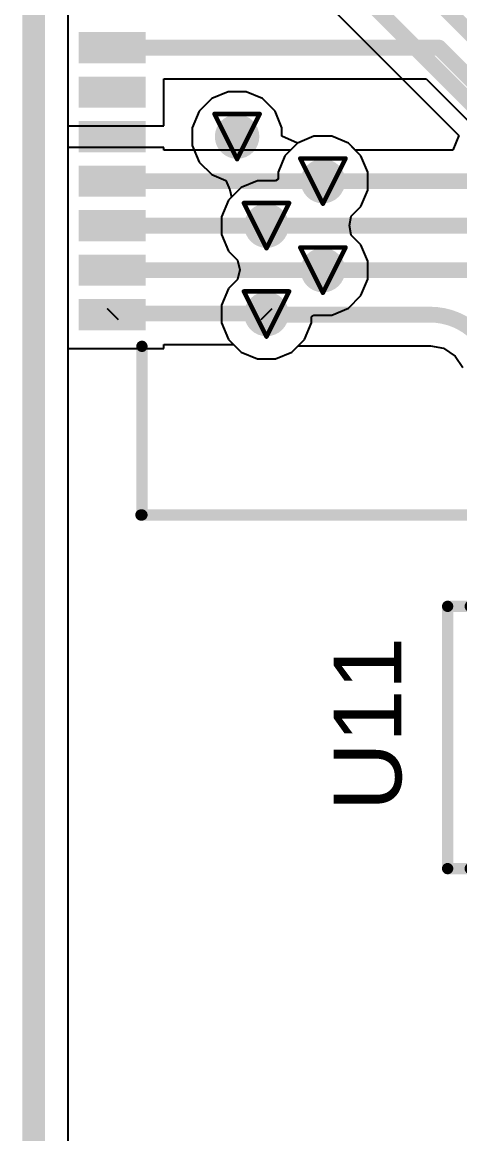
# Model space of a CAD drawing. Header units: inches. Extents: x 0 to 5359, y 0 to 5098.
# Drawn here: x -0.13 to 4.79, y 51.05 to 63.53 of the extents above; entities that cross this region are included whole.
import ezdxf

# ---------------------------------------------------------------- set-up
doc = ezdxf.new("R2010")
doc.units = ezdxf.units.IN
for name, color, linetype in [('Board Outline', 216, 'Continuous'), ('Bottom Layer', 5, 'Continuous'), ('Bottom Overlay', 54, 'Continuous'), ('Bottom Paste', 16, 'Continuous'), ('Bottom Solder', 6, 'Continuous'), ('Drill Drawing', 1, 'Continuous'), ('Layer 1', 16, 'Continuous'), ('Layer 2', 76, 'Continuous'), ('Top Layer', 1, 'Continuous'), ('Top Overlay', 2, 'Continuous'), ('Top Paste', 8, 'Continuous'), ('Top Solder', 216, 'Continuous'), ('Via Holes', 16, 'Continuous')]:
    doc.layers.add(name, color=color, linetype=linetype)
doc.styles.add('Arial', font='', dxfattribs={"height": 0.2})
doc.styles.get('Arial').set_extended_font_data('Arial')

# ---------------------------------------------------------------- blocks, each defined once
blk = doc.blocks.new('10_MSOP_32')
at = {"layer": 'Top Layer'}
for points in [[(-2.90000055, 1.15000024), (-1.50000081, 1.15000024), (-1.50000081, 0.8500008399999999), (-2.90000055, 0.8500008399999999)], [(1.50000081, 1.15000024), (2.90000055, 1.15000024), (2.90000055, 0.8500008399999999), (1.50000081, 0.8500008399999999)], [(-2.90000055, 0.65000124), (-1.50000081, 0.65000124), (-1.50000081, 0.35000184), (-2.90000055, 0.35000184)], [(1.50000081, 0.6499986999999999), (2.90000055, 0.6499986999999999), (2.90000055, 0.3499993), (1.50000081, 0.3499993)], [(-2.90000055, 0.1499997), (-1.50000081, 0.1499997), (-1.50000081, -0.1499997), (-2.90000055, -0.1499997)], [(1.50000081, 0.1499997), (2.90000055, 0.1499997), (2.90000055, -0.1499997), (1.50000081, -0.1499997)], [(-2.90000055, -0.3499993), (-1.50000081, -0.3499993), (-1.50000081, -0.6499986999999999), (-2.90000055, -0.6499986999999999)], [(1.50000081, -0.35000184), (2.90000055, -0.35000184), (2.90000055, -0.65000124), (1.50000081, -0.65000124)], [(-2.90000055, -0.8500008399999999), (-1.50000081, -0.8500008399999999), (-1.50000081, -1.15000024), (-2.90000055, -1.15000024)], [(1.50000081, -0.8500008399999999), (2.90000055, -0.8500008399999999), (2.90000055, -1.15000024), (1.50000081, -1.15000024)]]:
    blk.add_hatch(color=1, dxfattribs=at).paths.add_polyline_path(points)
at = {"layer": 'Top Paste'}
for points in [[(-2.90000055, 1.15000024), (-1.50000081, 1.15000024), (-1.50000081, 0.8500008399999999), (-2.90000055, 0.8500008399999999)], [(1.50000081, 1.15000024), (2.90000055, 1.15000024), (2.90000055, 0.8500008399999999), (1.50000081, 0.8500008399999999)], [(-2.90000055, 0.65000124), (-1.50000081, 0.65000124), (-1.50000081, 0.35000184), (-2.90000055, 0.35000184)], [(1.50000081, 0.6499986999999999), (2.90000055, 0.6499986999999999), (2.90000055, 0.3499993), (1.50000081, 0.3499993)], [(-2.90000055, 0.1499997), (-1.50000081, 0.1499997), (-1.50000081, -0.1499997), (-2.90000055, -0.1499997)], [(1.50000081, 0.1499997), (2.90000055, 0.1499997), (2.90000055, -0.1499997), (1.50000081, -0.1499997)], [(-2.90000055, -0.3499993), (-1.50000081, -0.3499993), (-1.50000081, -0.6499986999999999), (-2.90000055, -0.6499986999999999)], [(1.50000081, -0.35000184), (2.90000055, -0.35000184), (2.90000055, -0.65000124), (1.50000081, -0.65000124)], [(-2.90000055, -0.8500008399999999), (-1.50000081, -0.8500008399999999), (-1.50000081, -1.15000024), (-2.90000055, -1.15000024)], [(1.50000081, -0.8500008399999999), (2.90000055, -0.8500008399999999), (2.90000055, -1.15000024), (1.50000081, -1.15000024)]]:
    blk.add_hatch(color=8, dxfattribs=at).paths.add_polyline_path(points)
at = {"layer": 'Top Solder'}
for points in [[(-3.00160055, 1.25160024), (-1.39840081, 1.25160024), (-1.39840081, 0.74840084), (-3.00160055, 0.74840084)], [(1.39840081, 1.25160024), (3.00160055, 1.25160024), (3.00160055, 0.74840084), (1.39840081, 0.74840084)], [(-3.00160055, 0.75160124), (-1.39840081, 0.75160124), (-1.39840081, 0.24840184), (-3.00160055, 0.24840184)], [(1.39840081, 0.7515987), (3.00160055, 0.7515987), (3.00160055, 0.2483993), (1.39840081, 0.2483993)], [(-3.00160055, 0.2515997), (-1.39840081, 0.2515997), (-1.39840081, -0.2515997), (-3.00160055, -0.2515997)], [(1.39840081, 0.2515997), (3.00160055, 0.2515997), (3.00160055, -0.2515997), (1.39840081, -0.2515997)], [(-3.00160055, -0.2483993), (-1.39840081, -0.2483993), (-1.39840081, -0.7515987), (-3.00160055, -0.7515987)], [(1.39840081, -0.24840184), (3.00160055, -0.24840184), (3.00160055, -0.75160124), (1.39840081, -0.75160124)], [(-3.00160055, -0.74840084), (-1.39840081, -0.74840084), (-1.39840081, -1.25160024), (-3.00160055, -1.25160024)], [(1.39840081, -0.74840084), (3.00160055, -0.74840084), (3.00160055, -1.25160024), (1.39840081, -1.25160024)]]:
    blk.add_hatch(color=216, dxfattribs=at).paths.add_polyline_path(points)
at = {"layer": 'Top Overlay'}
for points in [[(1.4732, 1.5494, 0.127, 0.127, 0), (-1.4732, 1.5494, 0.127, 0.127, 0)], [(-1.47319746, 1.2954, 0.127, 0.127, 0), (-1.4732, 1.5494, 0.127, 0.127, 0)], [(1.47319746, 1.2954, 0.127, 0.127, 0), (1.4732, 1.5494, 0.127, 0.127, 0)], [(-3.048, 1.016, 0.127, 0.127, 0), (-3.175, 1.14300254, 0.127, 0.127, 0)], [(-3.175, 0.889, 0.127, 0.127, 0), (-3.175, 1.14300254, 0.127, 0.127, 0)], [(-3.175, 0.889, 0.127, 0.127, 0), (-3.048, 1.016, 0.127, 0.127, 0)], [(-1.4732, -1.5494, 0.127, 0.127, 0), (-1.47319746, -1.2954, 0.127, 0.127, 0)], [(1.4732, -1.5494, 0.127, 0.127, 0), (1.47319746, -1.2954, 0.127, 0.127, 0)], [(1.4732, -1.5494, 0.127, 0.127, 0), (-1.4732, -1.5494, 0.127, 0.127, 0)]]:
    blk.add_lwpolyline(points, format="xyseb", dxfattribs=at)
for points in [[(-1.50495, 1.5494, 0.0635, 0.0635, 1), (-1.44145, 1.5494, 0.0635, 0.0635, 1)], [(-1.50495, 1.5494, 0.0635, 0.0635, 1), (-1.44145, 1.5494, 0.0635, 0.0635, 1)], [(1.44145, 1.5494, 0.0635, 0.0635, 1), (1.50495, 1.5494, 0.0635, 0.0635, 1)], [(1.44145, 1.5494, 0.0635, 0.0635, 1), (1.50495, 1.5494, 0.0635, 0.0635, 1)], [(-1.50494746, 1.2954, 0.0635, 0.0635, 1), (-1.44144746, 1.2954, 0.0635, 0.0635, 1)], [(1.44144746, 1.2954, 0.0635, 0.0635, 1), (1.50494746, 1.2954, 0.0635, 0.0635, 1)], [(-3.20675, 1.14300254, 0.0635, 0.0635, 1), (-3.14325, 1.14300254, 0.0635, 0.0635, 1)], [(-3.20675, 1.14300254, 0.0635, 0.0635, 1), (-3.14325, 1.14300254, 0.0635, 0.0635, 1)], [(-3.07975, 1.016, 0.0635, 0.0635, 1), (-3.01625, 1.016, 0.0635, 0.0635, 1)], [(-3.07975, 1.016, 0.0635, 0.0635, 1), (-3.01625, 1.016, 0.0635, 0.0635, 1)], [(-3.20675, 0.889, 0.0635, 0.0635, 1), (-3.14325, 0.889, 0.0635, 0.0635, 1)], [(-3.20675, 0.889, 0.0635, 0.0635, 1), (-3.14325, 0.889, 0.0635, 0.0635, 1)], [(-1.50494746, -1.2954, 0.0635, 0.0635, 1), (-1.44144746, -1.2954, 0.0635, 0.0635, 1)], [(1.44144746, -1.2954, 0.0635, 0.0635, 1), (1.50494746, -1.2954, 0.0635, 0.0635, 1)], [(-1.50495, -1.5494, 0.0635, 0.0635, 1), (-1.44145, -1.5494, 0.0635, 0.0635, 1)], [(-1.50495, -1.5494, 0.0635, 0.0635, 1), (-1.44145, -1.5494, 0.0635, 0.0635, 1)], [(1.44145, -1.5494, 0.0635, 0.0635, 1), (1.50495, -1.5494, 0.0635, 0.0635, 1)], [(1.44145, -1.5494, 0.0635, 0.0635, 1), (1.50495, -1.5494, 0.0635, 0.0635, 1)]]:
    blk.add_lwpolyline(points, format="xyseb", close=True, dxfattribs=at)
blk = doc.blocks.new('FH41_40S_0_5SH_05__B_203')
at = {"layer": 'Bottom Layer'}
for points in [[(6.6249169, -2.5624663), (6.874929099999999, -2.5624663), (6.874929099999999, -3.2124777), (6.6249169, -3.2124777)], [(7.1250429, -2.5624663), (7.3750551, -2.5624663), (7.3750551, -3.2124777), (7.1250429, -3.2124777)], [(7.624914899999999, -2.5624663), (7.874927099999999, -2.5624663), (7.874927099999999, -3.2124777), (7.624914899999999, -3.2124777)], [(8.125040899999998, -2.5624663), (8.375053099999999, -2.5624663), (8.375053099999999, -3.2124777), (8.125040899999998, -3.2124777)], [(8.6249129, -2.5624663), (8.8749251, -2.5624663), (8.8749251, -3.2124777), (8.6249129, -3.2124777)], [(9.1250389, -2.5624663), (9.375051099999999, -2.5624663), (9.375051099999999, -3.2124777), (9.1250389, -3.2124777)], [(9.6249109, -2.5624663), (9.8749231, -2.5624663), (9.8749231, -3.2124777), (9.6249109, -3.2124777)]]:
    blk.add_hatch(color=5, dxfattribs=at).paths.add_polyline_path(points)
at = {"layer": 'Bottom Paste'}
for points in [[(6.6249169, -2.5624663), (6.874929099999999, -2.5624663), (6.874929099999999, -3.2124777), (6.6249169, -3.2124777)], [(7.1250429, -2.5624663), (7.3750551, -2.5624663), (7.3750551, -3.2124777), (7.1250429, -3.2124777)], [(7.624914899999999, -2.5624663), (7.874927099999999, -2.5624663), (7.874927099999999, -3.2124777), (7.624914899999999, -3.2124777)], [(8.125040899999998, -2.5624663), (8.375053099999999, -2.5624663), (8.375053099999999, -3.2124777), (8.125040899999998, -3.2124777)], [(8.6249129, -2.5624663), (8.8749251, -2.5624663), (8.8749251, -3.2124777), (8.6249129, -3.2124777)], [(9.1250389, -2.5624663), (9.375051099999999, -2.5624663), (9.375051099999999, -3.2124777), (9.1250389, -3.2124777)], [(9.6249109, -2.5624663), (9.8749231, -2.5624663), (9.8749231, -3.2124777), (9.6249109, -3.2124777)]]:
    blk.add_hatch(color=16, dxfattribs=at).paths.add_polyline_path(points)
at = {"layer": 'Bottom Solder'}
for points in [[(6.574904299999999, -2.5124537), (6.924941699999999, -2.5124537), (6.924941699999999, -3.2624903), (6.574904299999999, -3.2624903)], [(7.075030299999999, -2.5124537), (7.4250677, -2.5124537), (7.4250677, -3.2624903), (7.075030299999999, -3.2624903)], [(7.5749023, -2.5124537), (7.924939699999999, -2.5124537), (7.924939699999999, -3.2624903), (7.5749023, -3.2624903)], [(8.0750283, -2.5124537), (8.4250657, -2.5124537), (8.4250657, -3.2624903), (8.0750283, -3.2624903)], [(8.5749003, -2.5124537), (8.9249377, -2.5124537), (8.9249377, -3.2624903), (8.5749003, -3.2624903)], [(9.0750263, -2.5124537), (9.425063699999999, -2.5124537), (9.425063699999999, -3.2624903), (9.0750263, -3.2624903)], [(9.5748983, -2.5124537), (9.9249357, -2.5124537), (9.9249357, -3.2624903), (9.5748983, -3.2624903)]]:
    blk.add_hatch(color=6, dxfattribs=at).paths.add_polyline_path(points)
at = {"layer": 'Bottom Overlay'}
for points in [[(12.000357, -2.564892, 0.127, 0.127, 0), (12.000357, 2.896108, 0.127, 0.127, 0)], [(12.000357, -2.5536906, 0.127, 0.127, 0), (10.1059234, -2.5536906, 0.127, 0.127, 0)]]:
    blk.add_lwpolyline(points, format="xyseb", dxfattribs=at)
for points in [[(10.0741734, -2.5536906, 0.0635, 0.0635, 1), (10.1376734, -2.5536906, 0.0635, 0.0635, 1)], [(11.968607, -2.5536906, 0.0635, 0.0635, 1), (12.032107, -2.5536906, 0.0635, 0.0635, 1)], [(11.968607, -2.564892, 0.0635, 0.0635, 1), (12.032107, -2.564892, 0.0635, 0.0635, 1)]]:
    blk.add_lwpolyline(points, format="xyseb", close=True, dxfattribs=at)

msp = doc.modelspace()

# ---------------------------------------------------------------- hatches: boundary and pattern name
at = {"layer": 'Bottom Layer'}
h = msp.add_hatch(color=5, dxfattribs=at)
edge = h.paths.add_edge_path()
edge.add_arc((2.286, 62.25004059999999), 0.2499995, 0, 360)
h = msp.add_hatch(color=5, dxfattribs=at)
edge = h.paths.add_edge_path()
edge.add_arc((3.24996302, 61.7499146), 0.2499995, 0, 360)
h = msp.add_hatch(color=5, dxfattribs=at)
edge = h.paths.add_edge_path()
edge.add_arc((2.6162, 61.2497886), 0.2499995, 0, 360)
h = msp.add_hatch(color=5, dxfattribs=at)
edge = h.paths.add_edge_path()
edge.add_arc((3.24996302, 60.74991405999999), 0.2499995, 0, 360)
h = msp.add_hatch(color=5, dxfattribs=at)
edge = h.paths.add_edge_path()
edge.add_arc((2.6162, 60.25701689999999), 0.2499995, 0, 360)
at = {"layer": 'Layer 1'}
h = msp.add_hatch(color=16, dxfattribs=at)
edge = h.paths.add_edge_path()
edge.add_arc((2.286, 62.25004059999999), 0.2499995, 0, 360)
h = msp.add_hatch(color=16, dxfattribs=at)
edge = h.paths.add_edge_path()
edge.add_arc((3.24996302, 61.7499146), 0.2499995, 0, 360)
h = msp.add_hatch(color=16, dxfattribs=at)
edge = h.paths.add_edge_path()
edge.add_arc((2.6162, 61.2497886), 0.2499995, 0, 360)
h = msp.add_hatch(color=16, dxfattribs=at)
edge = h.paths.add_edge_path()
edge.add_arc((3.24996302, 60.74991405999999), 0.2499995, 0, 360)
h = msp.add_hatch(color=16, dxfattribs=at)
edge = h.paths.add_edge_path()
edge.add_arc((2.6162, 60.25701689999999), 0.2499995, 0, 360)
at = {"layer": 'Layer 2'}
h = msp.add_hatch(color=76, dxfattribs=at)
edge = h.paths.add_edge_path()
edge.add_arc((2.286, 62.25004059999999), 0.2499995, 0, 360)
h = msp.add_hatch(color=76, dxfattribs=at)
edge = h.paths.add_edge_path()
edge.add_arc((3.24996302, 61.7499146), 0.2499995, 0, 360)
h = msp.add_hatch(color=76, dxfattribs=at)
edge = h.paths.add_edge_path()
edge.add_arc((2.6162, 61.2497886), 0.2499995, 0, 360)
h = msp.add_hatch(color=76, dxfattribs=at)
edge = h.paths.add_edge_path()
edge.add_arc((3.24996302, 60.74991405999999), 0.2499995, 0, 360)
h = msp.add_hatch(color=76, dxfattribs=at)
edge = h.paths.add_edge_path()
edge.add_arc((2.6162, 60.25701689999999), 0.2499995, 0, 360)
at = {"layer": 'Top Layer'}
h = msp.add_hatch(color=1, dxfattribs=at)
edge = h.paths.add_edge_path()
edge.add_arc((2.286, 62.25004059999999), 0.2499995, 0, 360)
h = msp.add_hatch(color=1, dxfattribs=at)
edge = h.paths.add_edge_path()
edge.add_arc((3.24996302, 61.7499146), 0.2499995, 0, 360)
h = msp.add_hatch(color=1, dxfattribs=at)
edge = h.paths.add_edge_path()
edge.add_arc((2.6162, 61.2497886), 0.2499995, 0, 360)
h = msp.add_hatch(color=1, dxfattribs=at)
edge = h.paths.add_edge_path()
edge.add_arc((3.24996302, 60.74991405999999), 0.2499995, 0, 360)
h = msp.add_hatch(color=1, dxfattribs=at)
edge = h.paths.add_edge_path()
edge.add_arc((2.6162, 60.25701689999999), 0.2499995, 0, 360)
at = {"layer": 'Via Holes'}
h = msp.add_hatch(color=7, dxfattribs=at)
edge = h.paths.add_edge_path()
edge.add_arc((2.286, 62.25004059999999), 0.1499997, 0, 360)
h = msp.add_hatch(color=7, dxfattribs=at)
edge = h.paths.add_edge_path()
edge.add_arc((3.24996302, 61.7499146), 0.1499997, 0, 360)
h = msp.add_hatch(color=7, dxfattribs=at)
edge = h.paths.add_edge_path()
edge.add_arc((2.6162, 61.2497886), 0.1499997, 0, 360)
h = msp.add_hatch(color=7, dxfattribs=at)
edge = h.paths.add_edge_path()
edge.add_arc((3.24996302, 60.74991405999999), 0.1499997, 0, 360)
h = msp.add_hatch(color=7, dxfattribs=at)
edge = h.paths.add_edge_path()
edge.add_arc((2.6162, 60.25701689999999), 0.1499997, 0, 360)

# ---------------------------------------------------------------- linework, layer by layer
at = {"layer": 'Board Outline'}
msp.add_lwpolyline([(-2.54e-05, -2.54e-05, 0.254, 0.254, 0), (-2.54e-05, 120.0000267, 0.254, 0.254, 0)], format="xyseb", dxfattribs=at)
at = {"layer": 'Bottom Layer'}
for p, q in [((1.46254724, 62.3709065), (1.46254724, 62.9004203)), ((1.46254724, 62.9004203), (4.40807094, 62.9004203)), ((4.40807094, 62.9004203), (4.868504359999999, 62.43998942)), ((0.38845236, 62.12892069999999), (0.38845236, 62.3709065)), ((0.38845236, 62.3709065), (1.46254724, 62.3709065)), ((3.14971176, 62.2539141), (2.96446956, 62.17718323999999)), ((3.350214279999999, 62.2539141), (3.14971176, 62.2539141)), ((3.53545648, 62.17718323999999), (3.350214279999999, 62.2539141)), ((1.46254724, 62.12892069999999), (0.38845236, 62.12892069999999)), ((1.46254724, 62.09953289999999), (1.46254724, 62.12892069999999)), ((2.88681922, 62.09953289999999), (1.46254724, 62.09953289999999)), ((2.96446956, 62.17718323999999), (2.88681922, 62.09953289999999)), ((3.67723166, 62.03540806), (3.53545648, 62.17718323999999)), ((3.75396252, 61.85016586), (3.67723166, 62.03540806)), ((3.75396252, 61.64966333999999), (3.75396252, 61.85016586)), ((3.67723166, 61.46442114), (3.75396252, 61.64966333999999)), ((3.568682219999999, 61.3558717), (3.67723166, 61.46442114)), ((3.54898198, 61.2499156), (3.568682219999999, 61.3558717)), ((3.568682219999999, 61.14395696), (3.54898198, 61.2499156)), ((3.67723166, 61.03540752), (3.568682219999999, 61.14395696)), ((3.75396252, 60.85016532), (3.67723166, 61.03540752)), ((3.75396252, 60.6496628), (3.75396252, 60.85016532)), ((3.67723166, 60.46442059999999), (3.75396252, 60.6496628)), ((3.53545648, 60.32264541999999), (3.67723166, 60.46442059999999)), ((3.350214279999999, 60.24591456), (3.53545648, 60.32264541999999)), ((3.1201995, 60.22619399999999), (3.1497143, 60.24591456)), ((3.1201995, 60.15676564), (3.1201995, 60.22619399999999)), ((3.1497143, 60.24591456), (3.350214279999999, 60.24591456)), ((3.04346864, 59.97152344), (3.1201995, 60.15676564)), ((2.90169346, 59.82974826), (3.04346864, 59.97152344)), ((0.38845236, 4.14514538), (0.38845236, 59.87103849999999)), ((0.38845236, 59.87103849999999), (1.46254724, 59.87103849999999)), ((1.46254724, 59.87103849999999), (1.46254724, 59.91358349999999)), ((1.46254724, 59.91358349999999), (2.2468713, 59.91358349999999)), ((2.2468713, 59.91358349999999), (2.33070654, 59.82974826)), ((2.33070654, 59.82974826), (2.51594874, 59.7530174)), ((2.71645126, 59.7530174), (2.90169346, 59.82974826)), ((2.51594874, 59.7530174), (2.71645126, 59.7530174))]:
    msp.add_line(p, q, dxfattribs=at)
for points in [[(0.88354154, 63.25003859999999, 0.1778, 0.1778, 0), (4.55288904, 63.25003859999999, 0.1778, 0.1778, 0)], [(4.55288904, 63.25003859999999, 0.1778, 0.1778, 0), (5.115727639999999, 62.6872, 0.1778, 0.1778, 0)], [(0.88354154, 61.7499146, 0.1778, 0.1778, 0), (3.24996302, 61.7499146, 0.1778, 0.1778, 0)], [(0.88354154, 61.25004259999999, 0.1778, 0.1778, 0), (0.8836685399999998, 61.2499156, 0.1778, 0.1778, 0)], [(0.8836685399999998, 61.2499156, 0.1778, 0.1778, 0), (2.616073, 61.2499156, 0.1778, 0.1778, 0)], [(2.616073, 61.2499156, 0.1778, 0.1778, 0), (2.6162, 61.2497886, 0.1778, 0.1778, 0)], [(0.88354154, 60.7499166, 0.1778, 0.1778, 0), (3.249960479999999, 60.7499166, 0.1778, 0.1778, 0)], [(3.249960479999999, 60.7499166, 0.1778, 0.1778, 0), (3.24996302, 60.74991405999999, 0.1778, 0.1778, 0)], [(0.88354154, 60.2500446, 0.1778, 0.1778, 0), (0.8966987399999998, 60.2632018, 0.1778, 0.1778, 0)], [(0.8966987399999998, 60.2632018, 0.1778, 0.1778, 0), (2.6100151, 60.2632018, 0.1778, 0.1778, 0)], [(2.6100151, 60.2632018, 0.1778, 0.1778, 0), (2.6162, 60.25701689999999, 0.1778, 0.1778, 0)]]:
    msp.add_lwpolyline(points, format="xyseb", dxfattribs=at)
for points in [[(0.8390915399999999, 63.25003859999999, 0.08889999999999999, 0.08889999999999999, 1), (0.92799154, 63.25003859999999, 0.08889999999999999, 0.08889999999999999, 1)], [(4.50843904, 63.25003859999999, 0.08889999999999999, 0.08889999999999999, 1), (4.59733904, 63.25003859999999, 0.08889999999999999, 0.08889999999999999, 1)], [(4.50843904, 63.25003859999999, 0.08889999999999999, 0.08889999999999999, 1), (4.59733904, 63.25003859999999, 0.08889999999999999, 0.08889999999999999, 1)], [(0.8390915399999999, 61.7499146, 0.08889999999999999, 0.08889999999999999, 1), (0.92799154, 61.7499146, 0.08889999999999999, 0.08889999999999999, 1)], [(3.20551302, 61.7499146, 0.08889999999999999, 0.08889999999999999, 1), (3.294413019999999, 61.7499146, 0.08889999999999999, 0.08889999999999999, 1)], [(0.8390915399999999, 61.25004259999999, 0.08889999999999999, 0.08889999999999999, 1), (0.92799154, 61.25004259999999, 0.08889999999999999, 0.08889999999999999, 1)], [(0.8392185400000001, 61.2499156, 0.08889999999999999, 0.08889999999999999, 1), (0.9281185399999999, 61.2499156, 0.08889999999999999, 0.08889999999999999, 1)], [(0.8392185400000001, 61.2499156, 0.08889999999999999, 0.08889999999999999, 1), (0.9281185399999999, 61.2499156, 0.08889999999999999, 0.08889999999999999, 1)], [(2.571623, 61.2499156, 0.08889999999999999, 0.08889999999999999, 1), (2.660523, 61.2499156, 0.08889999999999999, 0.08889999999999999, 1)], [(2.571623, 61.2499156, 0.08889999999999999, 0.08889999999999999, 1), (2.660523, 61.2499156, 0.08889999999999999, 0.08889999999999999, 1)], [(2.57175, 61.2497886, 0.08889999999999999, 0.08889999999999999, 1), (2.66065, 61.2497886, 0.08889999999999999, 0.08889999999999999, 1)], [(0.8390915399999999, 60.7499166, 0.08889999999999999, 0.08889999999999999, 1), (0.92799154, 60.7499166, 0.08889999999999999, 0.08889999999999999, 1)], [(3.20551048, 60.7499166, 0.08889999999999999, 0.08889999999999999, 1), (3.294410479999999, 60.7499166, 0.08889999999999999, 0.08889999999999999, 1)], [(3.20551048, 60.7499166, 0.08889999999999999, 0.08889999999999999, 1), (3.294410479999999, 60.7499166, 0.08889999999999999, 0.08889999999999999, 1)], [(3.20551302, 60.74991405999999, 0.08889999999999999, 0.08889999999999999, 1), (3.294413019999999, 60.74991405999999, 0.08889999999999999, 0.08889999999999999, 1)], [(0.8390915399999999, 60.2500446, 0.08889999999999999, 0.08889999999999999, 1), (0.92799154, 60.2500446, 0.08889999999999999, 0.08889999999999999, 1)], [(0.8522487400000001, 60.2632018, 0.08889999999999999, 0.08889999999999999, 1), (0.9411487399999999, 60.2632018, 0.08889999999999999, 0.08889999999999999, 1)], [(0.8522487400000001, 60.2632018, 0.08889999999999999, 0.08889999999999999, 1), (0.9411487399999999, 60.2632018, 0.08889999999999999, 0.08889999999999999, 1)], [(2.5655651, 60.2632018, 0.08889999999999999, 0.08889999999999999, 1), (2.6544651, 60.2632018, 0.08889999999999999, 0.08889999999999999, 1)], [(2.5655651, 60.2632018, 0.08889999999999999, 0.08889999999999999, 1), (2.6544651, 60.2632018, 0.08889999999999999, 0.08889999999999999, 1)], [(2.57175, 60.25701689999999, 0.08889999999999999, 0.08889999999999999, 1), (2.66065, 60.25701689999999, 0.08889999999999999, 0.08889999999999999, 1)]]:
    msp.add_lwpolyline(points, format="xyseb", close=True, dxfattribs=at)
at = {"layer": 'Drill Drawing'}
for points in [[(2.032, 62.5040406, 0.0508, 0.0508, 0), (2.54, 62.5040406, 0.0508, 0.0508, 0)], [(2.032, 62.5040406, 0.0508, 0.0508, 0), (2.286, 61.9960406, 0.0508, 0.0508, 0)], [(2.286, 61.9960406, 0.0508, 0.0508, 0), (2.54, 62.5040406, 0.0508, 0.0508, 0)], [(2.99596302, 62.00391459999999, 0.0508, 0.0508, 0), (3.50396302, 62.00391459999999, 0.0508, 0.0508, 0)], [(2.99596302, 62.00391459999999, 0.0508, 0.0508, 0), (3.24996302, 61.49591459999999, 0.0508, 0.0508, 0)], [(3.24996302, 61.49591459999999, 0.0508, 0.0508, 0), (3.50396302, 62.00391459999999, 0.0508, 0.0508, 0)], [(2.3622, 61.5037886, 0.0508, 0.0508, 0), (2.8702, 61.5037886, 0.0508, 0.0508, 0)], [(2.3622, 61.5037886, 0.0508, 0.0508, 0), (2.6162, 60.9957886, 0.0508, 0.0508, 0)], [(2.6162, 60.9957886, 0.0508, 0.0508, 0), (2.8702, 61.5037886, 0.0508, 0.0508, 0)], [(2.99596302, 61.00391406, 0.0508, 0.0508, 0), (3.50396302, 61.00391406, 0.0508, 0.0508, 0)], [(2.99596302, 61.00391406, 0.0508, 0.0508, 0), (3.24996302, 60.49591406, 0.0508, 0.0508, 0)], [(3.24996302, 60.49591406, 0.0508, 0.0508, 0), (3.50396302, 61.00391406, 0.0508, 0.0508, 0)], [(2.3622, 60.51101689999999, 0.0508, 0.0508, 0), (2.8702, 60.51101689999999, 0.0508, 0.0508, 0)], [(2.3622, 60.51101689999999, 0.0508, 0.0508, 0), (2.6162, 60.0030169, 0.0508, 0.0508, 0)], [(2.6162, 60.0030169, 0.0508, 0.0508, 0), (2.8702, 60.51101689999999, 0.0508, 0.0508, 0)]]:
    msp.add_lwpolyline(points, format="xyseb", dxfattribs=at)
for points in [[(2.0193, 62.5040406, 0.0254, 0.0254, 1), (2.0447, 62.5040406, 0.0254, 0.0254, 1)], [(2.0193, 62.5040406, 0.0254, 0.0254, 1), (2.0447, 62.5040406, 0.0254, 0.0254, 1)], [(2.5273, 62.5040406, 0.0254, 0.0254, 1), (2.5527, 62.5040406, 0.0254, 0.0254, 1)], [(2.5273, 62.5040406, 0.0254, 0.0254, 1), (2.5527, 62.5040406, 0.0254, 0.0254, 1)], [(2.2733, 61.9960406, 0.0254, 0.0254, 1), (2.2987, 61.9960406, 0.0254, 0.0254, 1)], [(2.2733, 61.9960406, 0.0254, 0.0254, 1), (2.2987, 61.9960406, 0.0254, 0.0254, 1)], [(2.98326302, 62.00391459999999, 0.0254, 0.0254, 1), (3.00866302, 62.00391459999999, 0.0254, 0.0254, 1)], [(2.98326302, 62.00391459999999, 0.0254, 0.0254, 1), (3.00866302, 62.00391459999999, 0.0254, 0.0254, 1)], [(3.49126302, 62.00391459999999, 0.0254, 0.0254, 1), (3.51666302, 62.00391459999999, 0.0254, 0.0254, 1)], [(3.49126302, 62.00391459999999, 0.0254, 0.0254, 1), (3.51666302, 62.00391459999999, 0.0254, 0.0254, 1)], [(2.3495, 61.5037886, 0.0254, 0.0254, 1), (2.3749, 61.5037886, 0.0254, 0.0254, 1)], [(2.3495, 61.5037886, 0.0254, 0.0254, 1), (2.3749, 61.5037886, 0.0254, 0.0254, 1)], [(2.8575, 61.5037886, 0.0254, 0.0254, 1), (2.8829, 61.5037886, 0.0254, 0.0254, 1)], [(2.8575, 61.5037886, 0.0254, 0.0254, 1), (2.8829, 61.5037886, 0.0254, 0.0254, 1)], [(3.237263019999999, 61.49591459999999, 0.0254, 0.0254, 1), (3.26266302, 61.49591459999999, 0.0254, 0.0254, 1)], [(3.237263019999999, 61.49591459999999, 0.0254, 0.0254, 1), (3.26266302, 61.49591459999999, 0.0254, 0.0254, 1)], [(2.603499999999999, 60.9957886, 0.0254, 0.0254, 1), (2.6289, 60.9957886, 0.0254, 0.0254, 1)], [(2.603499999999999, 60.9957886, 0.0254, 0.0254, 1), (2.6289, 60.9957886, 0.0254, 0.0254, 1)], [(2.98326302, 61.00391406, 0.0254, 0.0254, 1), (3.00866302, 61.00391406, 0.0254, 0.0254, 1)], [(2.98326302, 61.00391406, 0.0254, 0.0254, 1), (3.00866302, 61.00391406, 0.0254, 0.0254, 1)], [(3.49126302, 61.00391406, 0.0254, 0.0254, 1), (3.51666302, 61.00391406, 0.0254, 0.0254, 1)], [(3.49126302, 61.00391406, 0.0254, 0.0254, 1), (3.51666302, 61.00391406, 0.0254, 0.0254, 1)], [(2.3495, 60.51101689999999, 0.0254, 0.0254, 1), (2.3749, 60.51101689999999, 0.0254, 0.0254, 1)], [(2.3495, 60.51101689999999, 0.0254, 0.0254, 1), (2.3749, 60.51101689999999, 0.0254, 0.0254, 1)], [(2.8575, 60.51101689999999, 0.0254, 0.0254, 1), (2.8829, 60.51101689999999, 0.0254, 0.0254, 1)], [(2.8575, 60.51101689999999, 0.0254, 0.0254, 1), (2.8829, 60.51101689999999, 0.0254, 0.0254, 1)], [(3.237263019999999, 60.49591406, 0.0254, 0.0254, 1), (3.26266302, 60.49591406, 0.0254, 0.0254, 1)], [(3.237263019999999, 60.49591406, 0.0254, 0.0254, 1), (3.26266302, 60.49591406, 0.0254, 0.0254, 1)], [(2.603499999999999, 60.0030169, 0.0254, 0.0254, 1), (2.6289, 60.0030169, 0.0254, 0.0254, 1)], [(2.603499999999999, 60.0030169, 0.0254, 0.0254, 1), (2.6289, 60.0030169, 0.0254, 0.0254, 1)]]:
    msp.add_lwpolyline(points, format="xyseb", close=True, dxfattribs=at)
at = {"layer": 'Layer 1'}
for p, q in [((0.38845236, 4.14514538), (0.38845236, 115.85494482)), ((3.14971176, 62.2539141), (2.96446956, 62.17718323999999)), ((3.350214279999999, 62.2539141), (3.14971176, 62.2539141)), ((3.53545648, 62.17718323999999), (3.350214279999999, 62.2539141)), ((2.96446956, 62.17718323999999), (2.82269438, 62.03540806)), ((3.67723166, 62.03540806), (3.53545648, 62.17718323999999)), ((2.82269438, 62.03540806), (2.74596352, 61.85016586)), ((3.75396252, 61.85016586), (3.67723166, 62.03540806)), ((2.74596352, 61.85016586), (2.74596352, 61.77350866)), ((3.75396252, 61.64966333999999), (3.75396252, 61.85016586)), ((2.51594874, 61.7537881), (2.33070654, 61.67705724)), ((2.71644872, 61.7537881), (2.51594874, 61.7537881)), ((2.74596352, 61.77350866), (2.71644872, 61.7537881)), ((2.33070654, 61.67705724), (2.18893136, 61.53528205999999)), ((3.67723166, 61.46442114), (3.75396252, 61.64966333999999)), ((2.18893136, 61.53528205999999), (2.1122005, 61.35003985999999)), ((3.568682219999999, 61.3558717), (3.67723166, 61.46442114)), ((2.1122005, 61.35003985999999), (2.1122005, 61.14953733999999)), ((3.54898198, 61.2499156), (3.568682219999999, 61.3558717)), ((3.568682219999999, 61.14395696), (3.54898198, 61.2499156)), ((2.1122005, 61.14953733999999), (2.18893136, 60.96429513999999)), ((3.67723166, 61.03540752), (3.568682219999999, 61.14395696)), ((2.18893136, 60.96429513999999), (2.29237032, 60.86085618)), ((3.75396252, 60.85016532), (3.67723166, 61.03540752)), ((2.29237032, 60.86085618), (2.31569768, 60.75340147999999)), ((3.75396252, 60.6496628), (3.75396252, 60.85016532)), ((2.31569768, 60.75340147999999), (2.29237032, 60.64594931999999)), ((2.29237032, 60.64594931999999), (2.18893136, 60.54251035999999)), ((3.67723166, 60.46442059999999), (3.75396252, 60.6496628)), ((2.18893136, 60.54251035999999), (2.1122005, 60.35726816)), ((3.53545648, 60.32264541999999), (3.67723166, 60.46442059999999)), ((2.1122005, 60.35726816), (2.1122005, 60.15676564)), ((3.350214279999999, 60.24591456), (3.53545648, 60.32264541999999)), ((3.1201995, 60.22619399999999), (3.1497143, 60.24591456)), ((3.1201995, 60.15676564), (3.1201995, 60.22619399999999)), ((3.1497143, 60.24591456), (3.350214279999999, 60.24591456)), ((2.1122005, 60.15676564), (2.18893136, 59.97152344)), ((3.04346864, 59.97152344), (3.1201995, 60.15676564)), ((2.18893136, 59.97152344), (2.33070654, 59.82974826)), ((2.90169346, 59.82974826), (3.04346864, 59.97152344)), ((2.33070654, 59.82974826), (2.51594874, 59.7530174)), ((2.71645126, 59.7530174), (2.90169346, 59.82974826)), ((2.51594874, 59.7530174), (2.71645126, 59.7530174))]:
    msp.add_line(p, q, dxfattribs=at)
at = {"layer": 'Layer 2'}
for p, q in [((0.38845236, 4.14514538), (0.38845236, 92.091129)), ((2.18574874, 62.7540401), (2.00050654, 62.67730924)), ((2.38625126, 62.7540401), (2.18574874, 62.7540401)), ((2.57149346, 62.67730924), (2.38625126, 62.7540401)), ((2.00050654, 62.67730924), (1.85873136, 62.53553406)), ((2.71326864, 62.53553406), (2.57149346, 62.67730924)), ((1.85873136, 62.53553406), (1.7820005, 62.35029186)), ((2.7899995, 62.35029186), (2.71326864, 62.53553406)), ((1.7820005, 62.35029186), (1.7820005, 62.14978934)), ((2.7899995, 62.25416301999999), (2.7899995, 62.35029186)), ((2.9644721, 62.17718323999999), (2.7899995, 62.25416301999999)), ((3.14971176, 62.2539141), (2.9644721, 62.17718323999999)), ((3.350214279999999, 62.2539141), (3.14971176, 62.2539141)), ((3.53545648, 62.17718323999999), (3.350214279999999, 62.2539141)), ((1.7820005, 62.14978934), (1.85873136, 61.96454713999999)), ((3.67723166, 62.03540806), (3.53545648, 62.17718323999999)), ((1.85873136, 61.96454713999999), (2.00050654, 61.82277195999999)), ((3.75396252, 61.85016586), (3.67723166, 62.03540806)), ((2.00050654, 61.82277195999999), (2.15922606, 61.7570266)), ((3.75396252, 61.64966333999999), (3.75396252, 61.85016586)), ((2.15922606, 61.7570266), (2.20483938, 61.65211698)), ((2.2218904, 61.56824109999999), (2.18893136, 61.53528205999999)), ((2.20483938, 61.65211698), (2.2218904, 61.56824109999999)), ((3.67723166, 61.46442114), (3.75396252, 61.64966333999999)), ((2.18893136, 61.53528205999999), (2.1122005, 61.35003985999999)), ((3.568682219999999, 61.3558717), (3.67723166, 61.46442114)), ((2.1122005, 61.35003985999999), (2.1122005, 61.14953733999999)), ((3.54898198, 61.2499156), (3.568682219999999, 61.3558717)), ((3.568682219999999, 61.14395696), (3.54898198, 61.2499156)), ((2.1122005, 61.14953733999999), (2.18893136, 60.96429513999999)), ((3.67723166, 61.03540752), (3.568682219999999, 61.14395696)), ((2.18893136, 60.96429513999999), (2.29237032, 60.86085618)), ((3.75396252, 60.85016532), (3.67723166, 61.03540752)), ((2.29237032, 60.86085618), (2.31569768, 60.75340147999999)), ((3.75396252, 60.6496628), (3.75396252, 60.85016532)), ((2.31569768, 60.75340147999999), (2.29237032, 60.64594931999999)), ((2.29237032, 60.64594931999999), (2.18893136, 60.54251035999999)), ((3.67723166, 60.46442059999999), (3.75396252, 60.6496628)), ((2.18893136, 60.54251035999999), (2.1122005, 60.35726816)), ((3.53545648, 60.32264541999999), (3.67723166, 60.46442059999999)), ((2.1122005, 60.35726816), (2.1122005, 60.15676564)), ((3.350214279999999, 60.24591456), (3.53545648, 60.32264541999999)), ((3.1201995, 60.22619399999999), (3.1497143, 60.24591456)), ((3.1201995, 60.15676564), (3.1201995, 60.22619399999999)), ((3.1497143, 60.24591456), (3.350214279999999, 60.24591456)), ((2.1122005, 60.15676564), (2.18893136, 59.97152344)), ((3.04346864, 59.97152344), (3.1201995, 60.15676564)), ((2.18893136, 59.97152344), (2.33070654, 59.82974826)), ((2.90169346, 59.82974826), (3.04346864, 59.97152344)), ((2.33070654, 59.82974826), (2.51594874, 59.7530174)), ((2.71645126, 59.7530174), (2.90169346, 59.82974826)), ((2.51594874, 59.7530174), (2.71645126, 59.7530174))]:
    msp.add_line(p, q, dxfattribs=at)
at = {"layer": 'Top Layer'}
for p, q in [((0.38845236, 4.14514538), (0.38845236, 115.85494482)), ((2.3622, 64.6793982), (4.77779842, 62.26379978)), ((3.14971176, 62.2539141), (2.96446956, 62.17718323999999)), ((3.350214279999999, 62.2539141), (3.14971176, 62.2539141)), ((3.53545648, 62.17718323999999), (3.350214279999999, 62.2539141)), ((4.77779842, 62.26379978), (4.709756899999999, 62.09953289999999)), ((2.96446956, 62.17718323999999), (2.82269438, 62.03540806)), ((3.61310682, 62.09953289999999), (3.53545648, 62.17718323999999)), ((4.709756899999999, 62.09953289999999), (3.61310682, 62.09953289999999)), ((2.82269438, 62.03540806), (2.74596352, 61.85016586)), ((2.74596352, 61.85016586), (2.74596352, 61.77350866)), ((2.51594874, 61.7537881), (2.33070654, 61.67705724)), ((2.71644872, 61.7537881), (2.51594874, 61.7537881)), ((2.74596352, 61.77350866), (2.71644872, 61.7537881)), ((2.33070654, 61.67705724), (2.18893136, 61.53528205999999)), ((2.18893136, 61.53528205999999), (2.1122005, 61.35003985999999)), ((2.1122005, 61.35003985999999), (2.1122005, 61.14953733999999)), ((2.1122005, 61.14953733999999), (2.18893136, 60.96429513999999)), ((2.18893136, 60.96429513999999), (2.29237032, 60.86085618)), ((2.29237032, 60.86085618), (2.31569768, 60.75340147999999)), ((2.31569768, 60.75340147999999), (2.29237032, 60.64594931999999)), ((2.29237032, 60.64594931999999), (2.18893136, 60.54251035999999)), ((2.18893136, 60.54251035999999), (2.1122005, 60.35726816)), ((2.1122005, 60.35726816), (2.1122005, 60.15676564)), ((2.1122005, 60.15676564), (2.18893136, 59.97152344)), ((2.18893136, 59.97152344), (2.33070654, 59.82974826)), ((2.33070654, 59.82974826), (2.51594874, 59.7530174)), ((2.71645126, 59.7530174), (2.90169346, 59.82974826)), ((2.90169346, 59.82974826), (2.9723715, 59.90042629999999)), ((2.9723715, 59.90042629999999), (4.45315594, 59.90042629999999)), ((4.45315594, 59.90042629999999), (4.4573825, 59.90126703999999)), ((4.4573825, 59.90126703999999), (4.60579724, 59.87174462)), ((4.60579724, 59.87174462), (4.73520008, 59.78528301999999)), ((2.51594874, 59.7530174), (2.71645126, 59.7530174)), ((4.73520008, 59.78528301999999), (4.82166168, 59.65588017999999))]:
    msp.add_line(p, q, dxfattribs=at)
for points in [[(2.286, 65.25003459999999, 0.1778, 0.1778, 0), (5.38496256, 62.15107204, 0.1778, 0.1778, 0)], [(4.064, 64.2500366, 0.1778, 0.1778, 0), (5.113990279999999, 63.20004631999999, 0.1778, 0.1778, 0)], [(3.24996302, 61.7499146, 0.1778, 0.1778, 0), (6.05009204, 61.7499146, 0.1778, 0.1778, 0)], [(2.6162, 61.2497886, 0.1778, 0.1778, 0), (2.616454, 61.25004259999999, 0.1778, 0.1778, 0)], [(2.616454, 61.25004259999999, 0.1778, 0.1778, 0), (5.54983396, 61.25004259999999, 0.1778, 0.1778, 0)], [(3.24996302, 60.74991405999999, 0.1778, 0.1778, 0), (5.22641068, 60.74991405999999, 0.1778, 0.1778, 0)], [(2.6162, 60.25701689999999, 0.1778, 0.1778, 0), (2.6231723, 60.2500446, 0.1778, 0.1778, 0)], [(2.6231723, 60.2500446, 0.1778, 0.1778, 0), (4.45315594, 60.2500446, 0.1778, 0.1778, 0)], [(4.45315594, 60.2500446, 0.1778, 0.1778, -0.4142135623730951), (5.19996166, 59.50323888, 0.1778, 0.1778, 0)]]:
    msp.add_lwpolyline(points, format="xyseb", dxfattribs=at)
for points in [[(3.20551302, 61.7499146, 0.08889999999999999, 0.08889999999999999, 1), (3.294413019999999, 61.7499146, 0.08889999999999999, 0.08889999999999999, 1)], [(2.57175, 61.2497886, 0.08889999999999999, 0.08889999999999999, 1), (2.66065, 61.2497886, 0.08889999999999999, 0.08889999999999999, 1)], [(2.572004, 61.25004259999999, 0.08889999999999999, 0.08889999999999999, 1), (2.660904, 61.25004259999999, 0.08889999999999999, 0.08889999999999999, 1)], [(2.572004, 61.25004259999999, 0.08889999999999999, 0.08889999999999999, 1), (2.660904, 61.25004259999999, 0.08889999999999999, 0.08889999999999999, 1)], [(3.20551302, 60.74991405999999, 0.08889999999999999, 0.08889999999999999, 1), (3.294413019999999, 60.74991405999999, 0.08889999999999999, 0.08889999999999999, 1)], [(2.57175, 60.25701689999999, 0.08889999999999999, 0.08889999999999999, 1), (2.66065, 60.25701689999999, 0.08889999999999999, 0.08889999999999999, 1)], [(2.5787223, 60.2500446, 0.08889999999999999, 0.08889999999999999, 1), (2.6676223, 60.2500446, 0.08889999999999999, 0.08889999999999999, 1)], [(2.5787223, 60.2500446, 0.08889999999999999, 0.08889999999999999, 1), (2.6676223, 60.2500446, 0.08889999999999999, 0.08889999999999999, 1)], [(4.40870594, 60.2500446, 0.08889999999999999, 0.08889999999999999, 1), (4.49760594, 60.2500446, 0.08889999999999999, 0.08889999999999999, 1)], [(4.40870594, 60.2500446, 0.08889999999999999, 0.08889999999999999, 1), (4.49760594, 60.2500446, 0.08889999999999999, 0.08889999999999999, 1)]]:
    msp.add_lwpolyline(points, format="xyseb", close=True, dxfattribs=at)

# ---------------------------------------------------------------- block references
at = {"rotation": 270}
for name, p in [('FH41_40S_0_5SH_05__B_203', (3.771013539999999, 69.9999616)), ('10_MSOP_32', (6.1999622, 55.50004648))]:
    msp.add_blockref(name, p, dxfattribs=at)

# ---------------------------------------------------------------- texts
at = {"layer": 'Top Overlay', "style": 'Arial'}
msp.add_text('U11', height=0.7619999999999999, rotation=90, dxfattribs=at).set_placement((4.13083502, 54.67464554))

doc.saveas('drawing.dxf')
